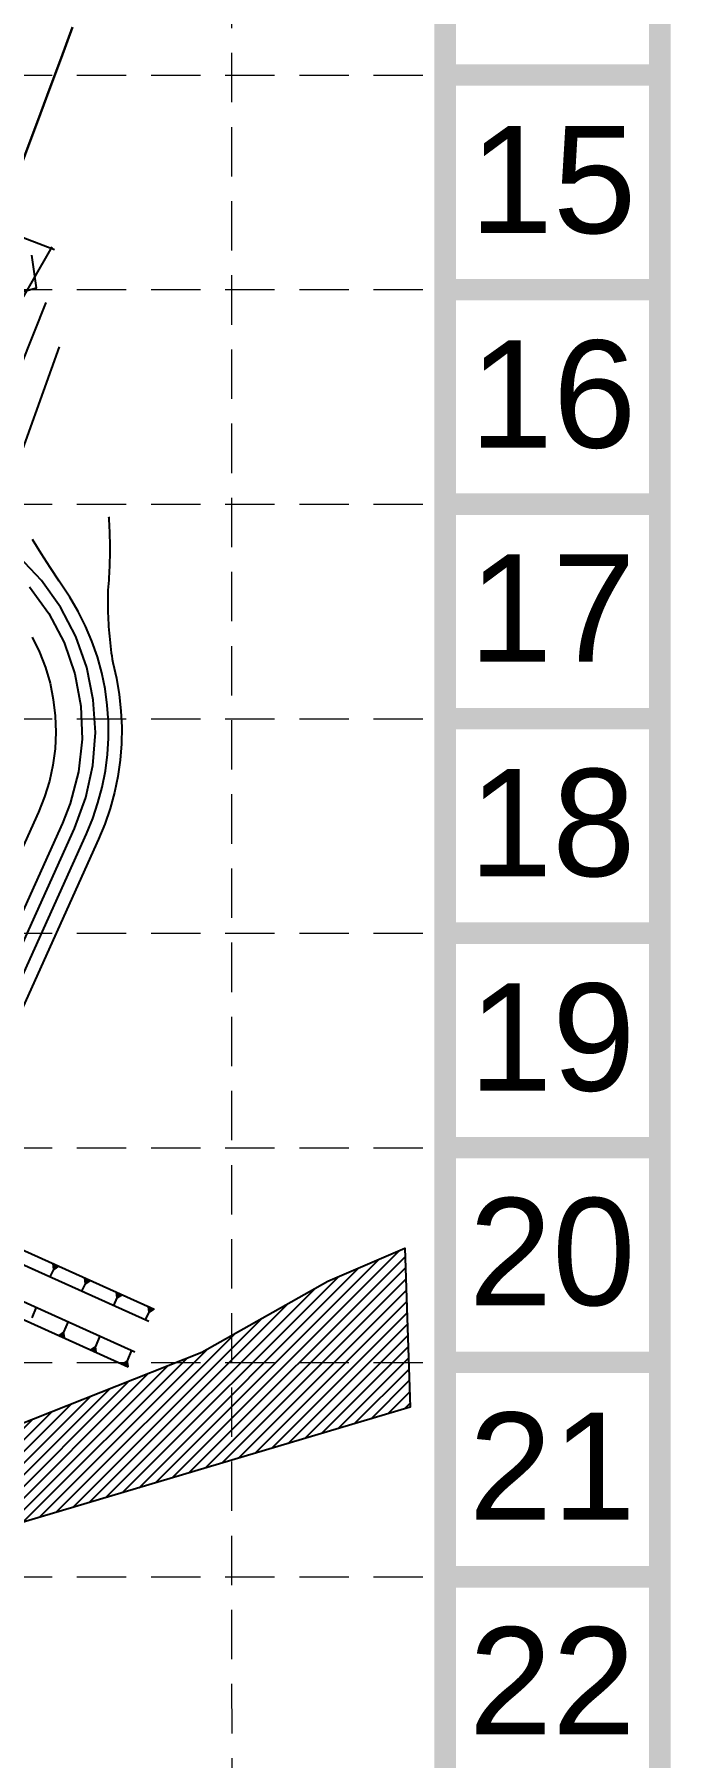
# Model space of a CAD drawing. Header units: inches. Extents: x 4451 to 7062, y 10245 to 14418.
# Drawn here: x 6869 to 7062, y 12928 to 13451 of the extents above; entities that cross this region are included whole.
import ezdxf
from ezdxf.enums import TextEntityAlignment as Align

# ---------------------------------------------------------------- set-up
doc = ezdxf.new("R2010")
doc.units = ezdxf.units.IN
doc.header["$MEASUREMENT"] = 0
doc.linetypes.add('HIDDEN', pattern=[0.375, 0.25, -0.125])
for name, color, linetype in [('BASE', 7, 'Continuous'), ('BREAKLINE_PTCODE', 7, 'Continuous'), ('CTR INT', 1, 'Continuous'), ('GRADE BASE$0$PGRADE-BNDY', 3, 'Continuous'), ('GRD-SLP', 133, 'Continuous'), ('grid', 9, 'HIDDEN'), ('MDL-BNDY', 7, 'Continuous'), ('pbaseCS4$0$LOTS-4', 1, 'Continuous'), ('WSL', 5, 'Continuous')]:
    doc.layers.add(name, color=color, linetype=linetype)
doc.styles.get("Standard").update_dxf_attribs({"font": 'ARIAL.TTF'})

msp = doc.modelspace()

# ---------------------------------------------------------------- hatches: boundary and pattern name
at = {"layer": 'WSL'}
h = msp.add_hatch(dxfattribs=at)
h.set_pattern_fill('ANSI31', color=256, scale=20, style=0)
h.paths.add_polyline_path([(5043.15, 13916.57), (5077.99, 13722.41), (5090.47, 13317.83), (5088.4, 13174.97), (5108.17, 13103.2), (5169.55, 13082.4), (5272.55, 13083.44), (5420.28, 13073.04), (5758.56, 13056.37), (5910.46, 13056.37), (5999.93, 13056.37), (6187.46, 13048.06), (6236.96, 13052.47), (6285.22, 13080.76), (6331.91, 13100.31), (6401.73, 13089.08), (6446.67, 13057.46), (6511.58, 13034.17), (6579.82, 13029.18), (6779.54, 12994.24), (6836.13, 13007.55), (6847.78, 13022.52), (6919.34, 13050.81), (6957.62, 13072.44), (6980.93, 13082.42), (6982.59, 13034.17), (6859.43, 12997.57), (6799.51, 12975.94), (6699.65, 12964.29), (6599.79, 12995.9), (6454.99, 13017.53), (6405.06, 13045.82), (6376.76, 13069.11), (6303.53, 13064.12), (6286.05, 13062.28), (6287, 13062.55), (6240.29, 13039.16), (6112.13, 13034.17), (5930.72, 13030.84), (5754.29, 13042.49), (5115.18, 13080.76), (5073.57, 13114.03), (5056.93, 13153.96), (5060.26, 13223.84), (5058.59, 13333.65), (5060.26, 13351.95), (5063.59, 13411.85), (5062.09, 13427.25), (5060.26, 13440.13), (5060.26, 13490.05), (5058.59, 13501.69), (5055.27, 13523.32), (5063.59, 13411.85), (5046.94, 13553.27), (4992.02, 13576.56), (4993.68, 13604.85), (5056.93, 13576.56), (5058.59, 13708), (4977.04, 13882.7), (5016.98, 13886.03), (5051.94, 13767.9), (5002.01, 13974.21), (5036.96, 13960.9)])

# ---------------------------------------------------------------- linework, layer by layer
at = {"layer": 'BASE', "const_width": 6.51}
for points in [[(7058.31, 10247.97), (7058.31, 14415.11), (4453.85, 14415.11), (4453.85, 10247.97)], [(6993.2, 10313.08), (6993.2, 14349.99), (4518.96, 14349.99), (4518.96, 10313.08)]]:
    msp.add_lwpolyline(points, close=True, dxfattribs=at)
for points in [[(7058.31, 13438.43), (6993.2, 13438.43)], [(7058.31, 13373.32), (6993.2, 13373.32)], [(7058.31, 13308.21), (6993.2, 13308.21)], [(7058.31, 13243.1), (6993.2, 13243.1)], [(7058.31, 13177.99), (6993.2, 13177.99)], [(7058.31, 13112.88), (6993.2, 13112.88)], [(7058.31, 13047.76), (6993.2, 13047.76)], [(7058.31, 12982.65), (6993.2, 12982.65)]]:
    msp.add_lwpolyline(points, dxfattribs=at)
at = {"layer": 'BREAKLINE_PTCODE', "color": 7}
msp.add_polyline3d([(6857.45, 13392.02, 538), (6859.19, 13396.66, 537.99), (6859.26, 13396.84, 537.99), (6862.69, 13406.07, 538.02), (6866.18, 13415.44, 538.05), (6869.67, 13424.81, 538.08), (6873.16, 13434.18, 538.1), (6876.65, 13443.55, 538.13), (6880.14, 13452.92, 538.16)], dxfattribs=at)
at = {"layer": 'CTR INT', "color": 43}
for points in [[(6839.08, 13310.65), (6839.47, 13311.58), (6839.85, 13312.5), (6840.24, 13313.42), (6840.63, 13314.34), (6841.02, 13315.26), (6841.41, 13316.18), (6841.8, 13317.1), (6842.2, 13318.02), (6842.59, 13318.94), (6842.98, 13319.86), (6843.38, 13320.78), (6843.77, 13321.7), (6844.17, 13322.62), (6844.56, 13323.54), (6844.96, 13324.45), (6863.45, 13372.22), (6869.18, 13373.89), (6867.78, 13383.79)], [(6860.55, 13340.19), (6872.11, 13369.36)], [(6861.08, 13313.83), (6876.14, 13355.93)], [(6891.1, 13304.34), (6891.12, 13304.1), (6891.18, 13303.1), (6891.24, 13302.1), (6891.29, 13301.1), (6891.33, 13300.1), (6891.36, 13299.1), (6891.39, 13298.1), (6891.41, 13297.1), (6891.43, 13296.1), (6891.43, 13295.1), (6891.43, 13294.1), (6891.42, 13293.1), (6891.41, 13292.1), (6891.39, 13291.1), (6891.36, 13290.11), (6891.32, 13289.11), (6891.28, 13288.11), (6891.23, 13287.11), (6891.17, 13286.11), (6891.11, 13285.11), (6891.03, 13284.11), (6890.96, 13283.12), (6890.87, 13282.12), (6890.87, 13282.07), (6890.85, 13281.07), (6890.83, 13280.07), (6890.82, 13279.07), (6890.82, 13278.07), (6890.84, 13277.07), (6890.85, 13276.07), (6890.88, 13275.08), (6890.92, 13274.08), (6890.96, 13273.08), (6891.02, 13272.08), (6891.08, 13271.08), (6891.15, 13270.08), (6891.23, 13269.09), (6891.32, 13268.09), (6891.41, 13267.09), (6891.52, 13266.1), (6891.63, 13265.11), (6891.76, 13264.11), (6891.89, 13263.12), (6892.03, 13262.13), (6892.17, 13261.14), (6892.33, 13260.16), (6893.46, 13255.39), (6894.3, 13250.47), (6894.84, 13245.5), (6895.07, 13240.5), (6894.98, 13235.5), (6894.58, 13230.52), (6893.87, 13225.57), (6892.86, 13220.68), (6891.54, 13215.85), (6889.92, 13211.12), (6888.01, 13206.5), (6836.78, 13092.86)], [(6833.13, 13094.51), (6884.36, 13208.15), (6886.26, 13212.77), (6887.86, 13217.51), (6889.14, 13222.34), (6890.1, 13227.25), (6890.74, 13232.21), (6891.04, 13237.2), (6891.02, 13242.19), (6890.67, 13247.18), (6890, 13252.13), (6889, 13257.03), (6887.68, 13261.85), (6886.04, 13266.58), (6884.1, 13271.18), (6881.86, 13275.65), (6879.33, 13279.97), (6876.87, 13283.62), (6876.08, 13284.8), (6873.33, 13288.97), (6870.65, 13293.19), (6868.03, 13297.45)], [(6829.49, 13096.15), (6880.71, 13209.79), (6884.18, 13219.16), (6886.31, 13228.93), (6887.07, 13238.89), (6886.45, 13248.86), (6884.45, 13258.65), (6881.11, 13268.07), (6876.5, 13276.94), (6870.71, 13285.08), (6863.85, 13292.34)], [(6867.12, 13283.15), (6872.97, 13275.05), (6877.57, 13266.18), (6880.82, 13256.73), (6882.66, 13246.91), (6883.03, 13236.93), (6881.94, 13227), (6879.4, 13217.33), (6877.07, 13211.44), (6825.84, 13097.79)], [(6867.93, 13267.79), (6870.11, 13263.29), (6871.91, 13258.62), (6873.31, 13253.83), (6874.31, 13248.93), (6874.9, 13243.97), (6875.07, 13238.97), (6874.83, 13233.98), (6874.17, 13229.02), (6873.11, 13224.14), (6871.64, 13219.36), (6869.77, 13214.72), (6818.55, 13101.08)]]:
    msp.add_lwpolyline(points, dxfattribs=at)
at = {"layer": 'GRADE BASE$0$PGRADE-BNDY', "color": 7}
msp.add_lwpolyline([(6873.89, 13386.33), (6828.07, 13306.46), (6765.28, 13331.4), (6716.15, 13350.04), (6684.61, 13363.23), (6661.89, 13354.35), (6636.08, 13352.63), (6604.83, 13355.79), (6563.25, 13366.1), (6482.85, 13385.61), (6372.46, 13409.39), (6358.41, 13345.48), (6333.92, 13285.53), (6310.08, 13252.51), (6274.16, 13217.2), (6229.43, 13191.98), (6189.86, 13177.94)], dxfattribs=at)
at = {"layer": 'GRD-SLP', "color": 5}
for p, q in [((6873.35, 13073.73), (6874.43, 13075.98)), ((6841.11, 13071.62), (6897.02, 13046.42)), ((6852.28, 13072.07), (6899.07, 13050.98)), ((6882.99, 13069.38), (6884.07, 13071.63)), ((6869.15, 13064.47), (6867.79, 13061.24)), ((6892.63, 13065.03), (6893.71, 13067.29)), ((6902.27, 13060.69), (6903.36, 13062.94)), ((6878.79, 13060.13), (6877.43, 13056.9)), ((6888.43, 13055.78), (6887.07, 13052.55)), ((6898.07, 13051.44), (6896.71, 13048.21))]:
    msp.add_line(p, q, dxfattribs=at)
for points in [[(6848.99, 13089.09), (6904.89, 13063.89)], [(6856.46, 13081.34), (6903.25, 13060.25)]]:
    msp.add_lwpolyline(points, dxfattribs=at)
at = {"layer": 'GRD-SLP', "color": 5, "flags": 128}
for points in [[(6874.24, 13077.74), (6875.93, 13076.92), (6874.43, 13075.98)], [(6883.88, 13073.39), (6885.57, 13072.58), (6884.07, 13071.63)], [(6893.52, 13069.04), (6895.21, 13068.23), (6893.71, 13067.29)], [(6903.16, 13064.7), (6904.85, 13063.89), (6903.36, 13062.94)], [(6875.99, 13055.88), (6877.72, 13055.15), (6877.43, 13056.9)], [(6885.63, 13051.53), (6887.36, 13050.81), (6887.07, 13052.55)], [(6895.27, 13047.19), (6897, 13046.46), (6896.71, 13048.21)]]:
    msp.add_lwpolyline(points, close=True, dxfattribs=at)
at = {"layer": 'GRD-SLP', "color": 5}
for points in [[(6875.93, 13076.92), (6874.24, 13077.74), (6874.43, 13075.98)], [(6885.57, 13072.58), (6883.88, 13073.39), (6884.07, 13071.63)], [(6895.21, 13068.23), (6893.52, 13069.04), (6893.71, 13067.29)], [(6904.85, 13063.89), (6903.16, 13064.7), (6903.36, 13062.94)], [(6877.72, 13055.15), (6875.99, 13055.88), (6877.43, 13056.9)], [(6887.36, 13050.81), (6885.63, 13051.53), (6887.07, 13052.55)], [(6897, 13046.46), (6895.27, 13047.19), (6896.71, 13048.21)]]:
    msp.add_solid(points, dxfattribs=at)
at = {"layer": 'grid', "color": 252, "linetype": 'HIDDEN', "lineweight": 0, "ltscale": 60}
for p, q in [((6928.76, 10572.65), (6928.38, 14351.45)), ((4518.96, 13438.43), (6993.2, 13438.43)), ((4518.96, 13373.32), (6993.2, 13373.32)), ((4518.96, 13308.21), (6993.2, 13308.21)), ((4518.96, 13243.1), (6993.2, 13243.1)), ((4518.96, 13177.99), (6993.2, 13177.99)), ((4518.96, 13112.88), (6993.2, 13112.88)), ((4518.96, 13047.76), (6993.2, 13047.76)), ((4518.96, 12982.65), (6993.2, 12982.65))]:
    msp.add_line(p, q, dxfattribs=at)
at = {"layer": 'MDL-BNDY', "color": 7}
msp.add_polyline3d([(6880.14, 13452.92, 538.16), (6876.65, 13443.55, 538.13), (6873.16, 13434.18, 538.1), (6869.67, 13424.81, 538.08), (6866.18, 13415.44, 538.05), (6862.69, 13406.07, 538.02), (6859.26, 13396.84, 537.99), (6857.45, 13392.02, 538)], dxfattribs=at)
at = {"layer": 'pbaseCS4$0$LOTS-4', "color": 7}
msp.add_line((6874.65, 13385.41), (6750.04, 13433.09), dxfattribs=at)
at = {"layer": 'WSL'}
msp.add_lwpolyline([(6446.67, 13057.46), (6511.58, 13034.17), (6579.82, 13029.18), (6779.54, 12994.24), (6836.13, 13007.55), (6847.78, 13022.52), (6919.34, 13050.81), (6957.62, 13072.44), (6980.93, 13082.42), (6982.59, 13034.17), (6859.43, 12997.57), (6799.51, 12975.94), (6699.65, 12964.29), (6599.79, 12995.9), (6454.99, 13017.53)], dxfattribs=at)

# ---------------------------------------------------------------- texts
at = {"layer": 'BASE'}
for s, p in [('15', (7025.89, 13406.73)), ('16', (7025.89, 13341.62)), ('17', (7025.66, 13276.69)), ('18', (7025.66, 13211.58)), ('19', (7025.66, 13146.47)), ('20', (7025.66, 13081.36)), ('21', (7025.66, 13016.25)), ('22', (7025.66, 12951.13))]:
    msp.add_text(s, height=32.556, dxfattribs=at).set_placement(p, align=Align.MIDDLE_CENTER)

doc.saveas('drawing.dxf')
